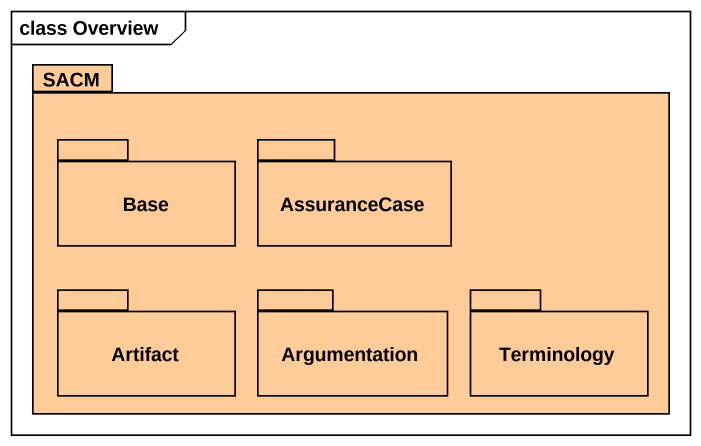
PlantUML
@startuml
mainframe class Overview
package SACM #FFCC99 {
  package Base #FFCC99 {
  }
  package AssuranceCase #FFCC99 {
  }
  package "Artifact" as Artifact_ #FFCC99 {
  }
  package Argumentation #FFCC99 {
  }
  package Terminology #FFCC99 {
  }
}
@enduml
